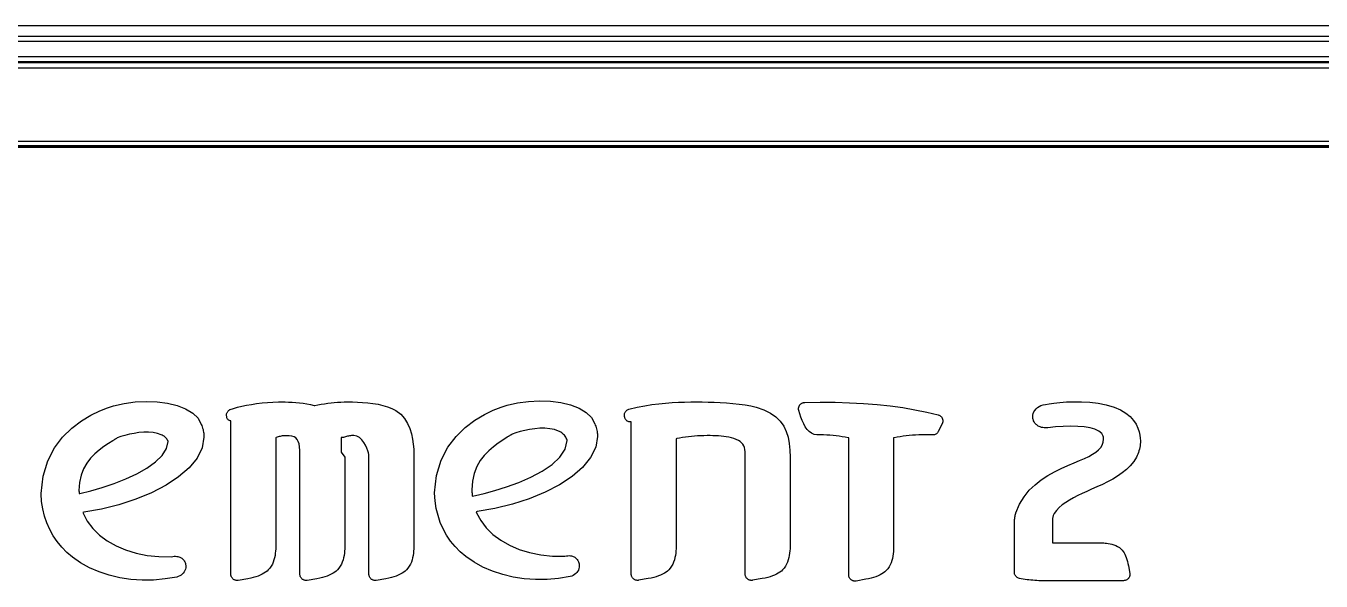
# Model space of a CAD drawing. Header units: inches. Extents: x 0.6 to 61.5, y 0.9 to 41.7.
# Drawn here: x 24.45 to 29.66, y 25.72 to 27.96 of the extents above; entities that cross this region are included whole.
import ezdxf

# ---------------------------------------------------------------- set-up
doc = ezdxf.new("R2010")
doc.units = ezdxf.units.IN
doc.header["$MEASUREMENT"] = 0
doc.layers.add('ARTWORK', color=2, linetype='Continuous')
doc.layers.add('OBJECT', color=7, linetype='Continuous')

msp = doc.modelspace()

# ---------------------------------------------------------------- linework, layer by layer
at = {"layer": 'ARTWORK'}
for points in [[(24.6788, 25.9969), (24.6749, 25.9964), (24.6764, 25.9928), (24.6764, 25.9928), (24.6934, 25.9607), (24.7155, 25.9313), (24.7424, 25.9049), (24.7736, 25.8816), (24.8088, 25.8616), (24.8476, 25.8451), (24.8896, 25.8322), (24.9345, 25.8232), (24.9818, 25.8182), (25.0313, 25.8175), (25.0313, 25.8175), (25.0376, 25.8189), (25.0434, 25.8196), (25.0488, 25.8197), (25.0537, 25.8193), (25.0581, 25.8185), (25.0621, 25.8174), (25.0656, 25.8161), (25.0687, 25.8146), (25.0713, 25.8131), (25.0735, 25.8117), (25.0735, 25.8117), (25.0764, 25.8093), (25.0791, 25.8067), (25.0815, 25.8039), (25.0836, 25.8008), (25.0854, 25.7976), (25.0869, 25.7942), (25.0881, 25.7907), (25.089, 25.787), (25.0895, 25.7833), (25.0897, 25.7794), (25.0897, 25.7794), (25.0892, 25.7732), (25.088, 25.7673), (25.0859, 25.7617), (25.083, 25.7564), (25.0795, 25.7516), (25.0753, 25.7472), (25.0705, 25.7434), (25.0652, 25.7402), (25.0594, 25.7377), (25.0531, 25.7359), (25.0531, 25.7359), (25.0065, 25.7281), (24.9599, 25.724), (24.9137, 25.7236), (24.8683, 25.7267), (24.8241, 25.7333), (24.7814, 25.7433), (24.7406, 25.7567), (24.7021, 25.7733), (24.6663, 25.7931), (24.6335, 25.816), (24.6335, 25.816), (24.6109, 25.8354), (24.5904, 25.8563), (24.5721, 25.8786), (24.556, 25.9023), (24.5421, 25.9274), (24.5305, 25.9538), (24.5212, 25.9813), (24.5142, 26.0101), (24.5095, 26.0399), (24.5072, 26.0708), (24.5072, 26.0725), (24.5072, 26.0725), (24.5153, 26.1429), (24.5339, 26.2039), (24.5608, 26.256), (24.5938, 26.2998), (24.6308, 26.336), (24.6695, 26.3652), (24.7079, 26.3881), (24.7437, 26.4053), (24.7747, 26.4175), (24.7989, 26.4252), (24.7989, 26.4252), (24.8412, 26.4351), (24.8853, 26.4412), (24.93, 26.4434), (24.974, 26.4418), (25.016, 26.4363), (25.0547, 26.427), (25.089, 26.4137), (25.1175, 26.3966), (25.1389, 26.3757), (25.1521, 26.3508), (25.1521, 26.3508), (25.1541, 26.3457), (25.1559, 26.3406), (25.1575, 26.3355), (25.1589, 26.3304), (25.1601, 26.3253), (25.1611, 26.3201), (25.1618, 26.3149), (25.1623, 26.3097), (25.1627, 26.3045), (25.1628, 26.2993), (25.1628, 26.2993), (25.1556, 26.256), (25.1353, 26.2146), (25.1032, 26.1754), (25.0609, 26.1389), (25.01, 26.1054), (24.9519, 26.0753), (24.8882, 26.0491), (24.8205, 26.027), (24.7501, 26.0095), (24.6788, 25.9969)], [(26.0072, 25.8514), (26.0071, 25.8497), (26.0071, 25.8497), (26.0064, 25.8407), (26.0055, 25.8316), (26.0042, 25.8226), (26.0024, 25.8136), (26.0001, 25.8048), (25.9972, 25.7962), (25.9935, 25.7878), (25.989, 25.7797), (25.9837, 25.7719), (25.9773, 25.7645), (25.9773, 25.7645), (25.9723, 25.7597), (25.9665, 25.7552), (25.9599, 25.751), (25.9527, 25.747), (25.9448, 25.7433), (25.9361, 25.7399), (25.9268, 25.7368), (25.9168, 25.734), (25.9061, 25.7315), (25.8947, 25.7293), (25.8563, 25.7224), (25.8563, 25.7224), (25.8541, 25.7221), (25.8519, 25.722), (25.8497, 25.7221), (25.8475, 25.7224), (25.8454, 25.7229), (25.8433, 25.7235), (25.8412, 25.7244), (25.8393, 25.7254), (25.8374, 25.7266), (25.8356, 25.7279), (25.8356, 25.7279), (25.834, 25.7294), (25.8325, 25.7311), (25.8312, 25.7328), (25.83, 25.7347), (25.829, 25.7366), (25.8282, 25.7386), (25.8275, 25.7407), (25.827, 25.7429), (25.8267, 25.7451), (25.8266, 25.7473), (25.8266, 26.2279), (25.8266, 26.2279), (25.8261, 26.2301), (25.8245, 26.236), (25.8218, 26.2447), (25.8179, 26.2553), (25.8127, 26.2668), (25.8061, 26.2783), (25.7982, 26.2889), (25.7888, 26.2976), (25.7778, 26.3035), (25.7652, 26.3057), (25.7652, 26.3057), (25.761, 26.3056), (25.7568, 26.3054), (25.7526, 26.305), (25.7485, 26.3045), (25.7444, 26.3038), (25.7404, 26.303), (25.7364, 26.302), (25.7324, 26.3009), (25.7285, 26.2996), (25.7246, 26.2982), (25.7155, 26.2975), (25.7155, 26.2395), (25.7294, 26.2189), (25.7294, 25.8514), (25.7294, 25.8497), (25.7294, 25.8497), (25.7287, 25.8406), (25.7277, 25.8316), (25.7264, 25.8225), (25.7246, 25.8136), (25.7223, 25.8047), (25.7194, 25.7961), (25.7157, 25.7877), (25.7113, 25.7796), (25.7059, 25.7719), (25.6996, 25.7645), (25.6996, 25.7645), (25.6945, 25.7597), (25.6887, 25.7552), (25.6822, 25.751), (25.675, 25.747), (25.6671, 25.7433), (25.6586, 25.74), (25.6493, 25.7369), (25.6394, 25.7341), (25.6287, 25.7316), (25.6174, 25.7294), (25.5785, 25.7224), (25.5785, 25.7224), (25.5763, 25.7221), (25.5741, 25.722), (25.5719, 25.7221), (25.5697, 25.7224), (25.5676, 25.7229), (25.5655, 25.7235), (25.5635, 25.7243), (25.5615, 25.7254), (25.5597, 25.7265), (25.5579, 25.7279), (25.5579, 25.7279), (25.5562, 25.7294), (25.5547, 25.731), (25.5534, 25.7328), (25.5522, 25.7346), (25.5512, 25.7366), (25.5504, 25.7386), (25.5497, 25.7407), (25.5492, 25.7428), (25.549, 25.745), (25.5489, 25.7473), (25.5488, 26.2283), (25.5488, 26.2283), (25.5485, 26.2455), (25.5473, 26.26), (25.5453, 26.2722), (25.5422, 26.2821), (25.5379, 26.29), (25.5322, 26.296), (25.5251, 26.3004), (25.5165, 26.3032), (25.506, 26.3048), (25.4937, 26.3053), (25.4937, 26.3053), (25.4896, 26.3052), (25.4854, 26.305), (25.4813, 26.3046), (25.4772, 26.3041), (25.4732, 26.3034), (25.4691, 26.3026), (25.4652, 26.3017), (25.4612, 26.3005), (25.4574, 26.2993), (25.4535, 26.2979), (25.4516, 26.2971), (25.4516, 25.8515), (25.4516, 25.8498), (25.4516, 25.8498), (25.4509, 25.8407), (25.4499, 25.8317), (25.4486, 25.8226), (25.4468, 25.8136), (25.4445, 25.8048), (25.4416, 25.7962), (25.4379, 25.7877), (25.4334, 25.7796), (25.4281, 25.7719), (25.4217, 25.7645), (25.4217, 25.7645), (25.4166, 25.7597), (25.4108, 25.7552), (25.4043, 25.7509), (25.3971, 25.747), (25.3892, 25.7433), (25.3807, 25.7399), (25.3714, 25.7368), (25.3614, 25.734), (25.3508, 25.7315), (25.3395, 25.7293), (25.3008, 25.7224), (25.3008, 25.7224), (25.2986, 25.7221), (25.2964, 25.722), (25.2942, 25.7221), (25.292, 25.7224), (25.2898, 25.7228), (25.2878, 25.7235), (25.2857, 25.7243), (25.2838, 25.7253), (25.2819, 25.7265), (25.2801, 25.7279), (25.2801, 25.7279), (25.2785, 25.7294), (25.277, 25.731), (25.2756, 25.7328), (25.2744, 25.7346), (25.2734, 25.7366), (25.2726, 25.7386), (25.2719, 25.7407), (25.2715, 25.7428), (25.2712, 25.745), (25.2711, 25.7473), (25.271, 26.3563), (25.2708, 26.3647), (25.2687, 26.3653), (25.2687, 26.3653), (25.265, 26.3666), (25.262, 26.3681), (25.2596, 26.3699), (25.2578, 26.3719), (25.2564, 26.3741), (25.2554, 26.3766), (25.2546, 26.3793), (25.2541, 26.3823), (25.2538, 26.3856), (25.2534, 26.3892), (25.2534, 26.3892), (25.2534, 26.3892), (25.2534, 26.3892), (25.2534, 26.3893), (25.2534, 26.3893), (25.2534, 26.3893), (25.2534, 26.3894), (25.2534, 26.3894), (25.2534, 26.3894), (25.2534, 26.3895), (25.2534, 26.3895), (25.2534, 26.3895), (25.2534, 26.39), (25.2535, 26.3905), (25.2535, 26.391), (25.2536, 26.3914), (25.2536, 26.3919), (25.2537, 26.3923), (25.2538, 26.3927), (25.2538, 26.3931), (25.2539, 26.3934), (25.254, 26.3937), (25.254, 26.3937), (25.2547, 26.3959), (25.2558, 26.3981), (25.2571, 26.4003), (25.2586, 26.4025), (25.2603, 26.4045), (25.262, 26.4064), (25.2637, 26.4081), (25.2654, 26.4094), (25.2669, 26.4104), (25.2682, 26.4111), (25.2682, 26.4111), (25.282, 26.4154), (25.2977, 26.4196), (25.3151, 26.4238), (25.3339, 26.4277), (25.3539, 26.4313), (25.3748, 26.4345), (25.3963, 26.4372), (25.4183, 26.4393), (25.4403, 26.4407), (25.4623, 26.4412), (25.4623, 26.4412), (25.4757, 26.4412), (25.4894, 26.4411), (25.5034, 26.4408), (25.5176, 26.4403), (25.5321, 26.4395), (25.5468, 26.4382), (25.5616, 26.4364), (25.5766, 26.434), (25.5916, 26.431), (25.6068, 26.4272), (25.6075, 26.427), (25.6082, 26.4271), (25.6082, 26.4271), (25.6214, 26.4297), (25.6346, 26.4321), (25.6478, 26.4342), (25.6609, 26.436), (25.6741, 26.4376), (25.6873, 26.4388), (25.7005, 26.4398), (25.7138, 26.4406), (25.7271, 26.441), (25.7405, 26.4412), (25.7405, 26.4412), (25.7602, 26.4411), (25.7805, 26.4406), (25.8013, 26.4396), (25.8222, 26.4379), (25.8429, 26.4354), (25.8632, 26.432), (25.8828, 26.4275), (25.9015, 26.4218), (25.9188, 26.4148), (25.9347, 26.4063), (25.9347, 26.4063), (25.9543, 26.3914), (25.9701, 26.374), (25.9823, 26.3547), (25.9915, 26.3341), (25.9981, 26.3129), (26.0025, 26.2916), (26.0052, 26.2709), (26.0066, 26.2514), (26.0071, 26.2337), (26.0072, 26.2184), (26.0072, 25.8514)], [(26.2621, 25.9993), (26.2582, 25.9988), (26.2597, 25.9952), (26.2597, 25.9952), (26.2767, 25.9631), (26.2989, 25.9337), (26.3257, 25.9073), (26.3569, 25.884), (26.3921, 25.864), (26.4309, 25.8475), (26.4729, 25.8346), (26.5178, 25.8256), (26.5652, 25.8206), (26.6146, 25.8199), (26.6146, 25.8199), (26.6209, 25.8213), (26.6267, 25.822), (26.6321, 25.8221), (26.637, 25.8217), (26.6414, 25.8209), (26.6454, 25.8198), (26.6489, 25.8185), (26.652, 25.817), (26.6546, 25.8155), (26.6568, 25.8141), (26.6568, 25.8141), (26.6597, 25.8117), (26.6624, 25.8091), (26.6648, 25.8063), (26.667, 25.8032), (26.6688, 25.8), (26.6703, 25.7966), (26.6715, 25.7931), (26.6723, 25.7894), (26.6728, 25.7857), (26.673, 25.7818), (26.673, 25.7818), (26.6726, 25.7756), (26.6713, 25.7697), (26.6692, 25.7641), (26.6663, 25.7588), (26.6628, 25.754), (26.6586, 25.7496), (26.6538, 25.7458), (26.6485, 25.7426), (26.6427, 25.7401), (26.6364, 25.7382), (26.6364, 25.7382), (26.5898, 25.7305), (26.5432, 25.7264), (26.4971, 25.726), (26.4517, 25.7291), (26.4074, 25.7357), (26.3647, 25.7457), (26.3239, 25.7591), (26.2854, 25.7757), (26.2496, 25.7955), (26.2168, 25.8184), (26.2168, 25.8184), (26.1942, 25.8378), (26.1737, 25.8587), (26.1554, 25.881), (26.1393, 25.9047), (26.1254, 25.9298), (26.1138, 25.9561), (26.1045, 25.9837), (26.0975, 26.0124), (26.0928, 26.0423), (26.0905, 26.0732), (26.0905, 26.0749), (26.0905, 26.0749), (26.0987, 26.1454), (26.1173, 26.2063), (26.1442, 26.2584), (26.1772, 26.3022), (26.2141, 26.3384), (26.2529, 26.3676), (26.2912, 26.3905), (26.327, 26.4077), (26.3581, 26.4199), (26.3822, 26.4277), (26.3822, 26.4277), (26.4245, 26.4375), (26.4686, 26.4436), (26.5133, 26.4458), (26.5573, 26.4442), (26.5993, 26.4387), (26.638, 26.4294), (26.6723, 26.4161), (26.7008, 26.399), (26.7222, 26.3781), (26.7354, 26.3532), (26.7354, 26.3532), (26.7374, 26.3481), (26.7392, 26.343), (26.7408, 26.3379), (26.7422, 26.3328), (26.7434, 26.3277), (26.7444, 26.3225), (26.7451, 26.3173), (26.7457, 26.3121), (26.746, 26.3069), (26.7461, 26.3017), (26.7461, 26.3017), (26.739, 26.2584), (26.7186, 26.217), (26.6865, 26.1778), (26.6442, 26.1413), (26.5933, 26.1078), (26.5352, 26.0778), (26.4715, 26.0515), (26.4038, 26.0294), (26.3334, 26.0119), (26.2621, 25.9993)], [(27.5211, 25.8518), (27.521, 25.8501), (27.521, 25.8501), (27.5203, 25.8411), (27.5194, 25.832), (27.5181, 25.8229), (27.5163, 25.814), (27.514, 25.8052), (27.5111, 25.7965), (27.5074, 25.7881), (27.5029, 25.78), (27.4976, 25.7722), (27.4912, 25.7648), (27.4912, 25.7648), (27.4861, 25.7601), (27.4804, 25.7555), (27.4739, 25.7513), (27.4667, 25.7474), (27.4588, 25.7437), (27.4502, 25.7403), (27.441, 25.7372), (27.431, 25.7344), (27.4204, 25.7319), (27.4091, 25.7297), (27.3702, 25.7228), (27.3702, 25.7228), (27.368, 25.7225), (27.3658, 25.7224), (27.3636, 25.7225), (27.3614, 25.7228), (27.3592, 25.7232), (27.3572, 25.7239), (27.3551, 25.7247), (27.3532, 25.7257), (27.3513, 25.7269), (27.3495, 25.7283), (27.3495, 25.7283), (27.3479, 25.7298), (27.3464, 25.7314), (27.3451, 25.7332), (27.3439, 25.735), (27.3429, 25.7369), (27.342, 25.739), (27.3414, 25.7411), (27.3409, 25.7432), (27.3406, 25.7454), (27.3405, 25.7476), (27.3405, 26.2289), (27.3405, 26.2289), (27.3402, 26.2396), (27.3391, 26.2491), (27.3373, 26.2573), (27.3346, 26.2646), (27.331, 26.2709), (27.3262, 26.2765), (27.3204, 26.2813), (27.3132, 26.2857), (27.3048, 26.2896), (27.2949, 26.2933), (27.2949, 26.2933), (27.2849, 26.2963), (27.2748, 26.2989), (27.2646, 26.3009), (27.2542, 26.3024), (27.2437, 26.3036), (27.233, 26.3044), (27.222, 26.3049), (27.2108, 26.3052), (27.1992, 26.3054), (27.1872, 26.3054), (27.1872, 26.3054), (27.1744, 26.3053), (27.1616, 26.3049), (27.149, 26.3043), (27.1365, 26.3035), (27.1242, 26.3024), (27.112, 26.3011), (27.1, 26.2996), (27.0882, 26.2978), (27.0766, 26.2958), (27.0651, 26.2936), (27.0627, 26.2931), (27.0627, 25.8519), (27.0627, 25.8502), (27.0627, 25.8502), (27.062, 25.8411), (27.061, 25.832), (27.0597, 25.8229), (27.0579, 25.814), (27.0556, 25.8051), (27.0527, 25.7965), (27.049, 25.7881), (27.0445, 25.78), (27.0392, 25.7722), (27.0328, 25.7648), (27.0328, 25.7648), (27.0277, 25.76), (27.022, 25.7555), (27.0155, 25.7513), (27.0083, 25.7473), (27.0004, 25.7436), (26.9918, 25.7403), (26.9825, 25.7372), (26.9725, 25.7344), (26.9619, 25.7319), (26.9506, 25.7296), (26.9119, 25.7227), (26.9119, 25.7227), (26.9097, 25.7224), (26.9075, 25.7223), (26.9053, 25.7224), (26.9031, 25.7227), (26.901, 25.7232), (26.8989, 25.7238), (26.8968, 25.7247), (26.8949, 25.7257), (26.893, 25.7269), (26.8912, 25.7282), (26.8912, 25.7282), (26.8896, 25.7297), (26.8881, 25.7314), (26.8867, 25.7331), (26.8856, 25.735), (26.8846, 25.7369), (26.8837, 25.7389), (26.8831, 25.741), (26.8826, 25.7432), (26.8823, 25.7454), (26.8822, 25.7476), (26.8821, 26.3612), (26.8724, 26.361), (26.8724, 26.361), (26.8698, 26.3619), (26.8674, 26.3631), (26.8653, 26.3644), (26.8632, 26.3661), (26.8614, 26.368), (26.8598, 26.3703), (26.8582, 26.3728), (26.8569, 26.3757), (26.8556, 26.3789), (26.8545, 26.3826), (26.8545, 26.3826), (26.8545, 26.3828), (26.8545, 26.383), (26.8544, 26.3833), (26.8544, 26.3837), (26.8544, 26.3841), (26.8544, 26.3845), (26.8544, 26.3849), (26.8544, 26.3853), (26.8544, 26.3857), (26.8544, 26.3862), (26.8544, 26.3862), (26.8544, 26.3862), (26.8544, 26.3863), (26.8544, 26.3865), (26.8544, 26.3866), (26.8544, 26.3868), (26.8544, 26.3869), (26.8544, 26.3871), (26.8544, 26.3872), (26.8544, 26.3873), (26.8544, 26.3873), (26.8544, 26.3873), (26.8546, 26.3909), (26.8553, 26.3943), (26.8564, 26.3975), (26.8578, 26.4005), (26.8597, 26.4033), (26.8618, 26.4058), (26.8642, 26.408), (26.8669, 26.4098), (26.8698, 26.4112), (26.8729, 26.4122), (26.8729, 26.4122), (26.9053, 26.4196), (26.9361, 26.4256), (26.9653, 26.4303), (26.9934, 26.434), (27.0204, 26.4367), (27.0465, 26.4386), (27.0719, 26.4399), (27.0969, 26.4406), (27.1216, 26.441), (27.1462, 26.4411), (27.1462, 26.4411), (27.1679, 26.4411), (27.1911, 26.4408), (27.2154, 26.4401), (27.2404, 26.4391), (27.2658, 26.4376), (27.2911, 26.4355), (27.3161, 26.4328), (27.3403, 26.4293), (27.3633, 26.4249), (27.3848, 26.4197), (27.3848, 26.4197), (27.4161, 26.409), (27.4424, 26.396), (27.4641, 26.3808), (27.4816, 26.3634), (27.4954, 26.344), (27.5057, 26.3227), (27.513, 26.2994), (27.5178, 26.2744), (27.5203, 26.2476), (27.5211, 26.2192), (27.5211, 25.8518)], [(28.1331, 26.3529), (28.117, 26.3216), (28.117, 26.3216), (28.1156, 26.3191), (28.1138, 26.3168), (28.1119, 26.3147), (28.1097, 26.3129), (28.1073, 26.3114), (28.1048, 26.3101), (28.1022, 26.3091), (28.0994, 26.3084), (28.0966, 26.3081), (28.0936, 26.3081), (28.0936, 26.3081), (28.0909, 26.3082), (28.0881, 26.3083), (28.0853, 26.3084), (28.0825, 26.3086), (28.0797, 26.3086), (28.0769, 26.3087), (28.0741, 26.3088), (28.0713, 26.3089), (28.0685, 26.3089), (28.0657, 26.3089), (28.0657, 26.3089), (28.0525, 26.3088), (28.0394, 26.3084), (28.0264, 26.3078), (28.0136, 26.307), (28.0009, 26.3059), (27.9884, 26.3045), (27.9761, 26.303), (27.9639, 26.3011), (27.9519, 26.2991), (27.9401, 26.2967), (27.9377, 26.2962), (27.9377, 25.8491), (27.9377, 25.8474), (27.9377, 25.8474), (27.937, 25.8383), (27.936, 25.8292), (27.9347, 25.8202), (27.9329, 25.8112), (27.9306, 25.8024), (27.9277, 25.7937), (27.924, 25.7853), (27.9195, 25.7772), (27.9142, 25.7694), (27.9078, 25.762), (27.9078, 25.762), (27.9027, 25.7572), (27.8969, 25.7527), (27.8904, 25.7484), (27.8832, 25.7445), (27.8753, 25.7408), (27.8667, 25.7374), (27.8575, 25.7343), (27.8475, 25.7315), (27.8369, 25.729), (27.8256, 25.7268), (27.7869, 25.7199), (27.7869, 25.7199), (27.7847, 25.7196), (27.7825, 25.7195), (27.7803, 25.7196), (27.7781, 25.7199), (27.7759, 25.7204), (27.7739, 25.721), (27.7718, 25.7219), (27.7699, 25.7229), (27.768, 25.724), (27.7662, 25.7254), (27.7662, 25.7254), (27.7646, 25.7269), (27.7631, 25.7285), (27.7617, 25.7303), (27.7606, 25.7322), (27.7596, 25.7341), (27.7587, 25.7361), (27.7581, 25.7382), (27.7576, 25.7404), (27.7573, 25.7426), (27.7572, 25.7448), (27.7572, 26.2962), (27.7548, 26.2967), (27.7548, 26.2967), (27.743, 26.2991), (27.731, 26.3011), (27.7188, 26.303), (27.7065, 26.3045), (27.694, 26.3059), (27.6813, 26.307), (27.6685, 26.3078), (27.6555, 26.3084), (27.6424, 26.3088), (27.6292, 26.3089), (27.6292, 26.3089), (27.6177, 26.3106), (27.6074, 26.3151), (27.5981, 26.3219), (27.5898, 26.3308), (27.5824, 26.3413), (27.5759, 26.3532), (27.5701, 26.3661), (27.565, 26.3796), (27.5604, 26.3934), (27.5563, 26.4071), (27.5563, 26.4071), (27.5562, 26.4078), (27.556, 26.4085), (27.5558, 26.4092), (27.5557, 26.4099), (27.5556, 26.4105), (27.5555, 26.4112), (27.5555, 26.4119), (27.5554, 26.4126), (27.5554, 26.4133), (27.5554, 26.414), (27.5554, 26.414), (27.5554, 26.4156), (27.5556, 26.4172), (27.5558, 26.4188), (27.5562, 26.4204), (27.5566, 26.4219), (27.5572, 26.4234), (27.5578, 26.4248), (27.5586, 26.4263), (27.5594, 26.4277), (27.5603, 26.429), (27.5603, 26.429), (27.5618, 26.4308), (27.5634, 26.4325), (27.5651, 26.434), (27.567, 26.4353), (27.569, 26.4364), (27.571, 26.4374), (27.5732, 26.4381), (27.5754, 26.4387), (27.5777, 26.4391), (27.58, 26.4393), (27.58, 26.4393), (27.6422, 26.4402), (27.7023, 26.4399), (27.7604, 26.4382), (27.8166, 26.4352), (27.871, 26.4309), (27.9235, 26.4252), (27.9744, 26.4182), (28.0235, 26.4098), (28.071, 26.4), (28.117, 26.3889), (28.117, 26.3889), (28.1192, 26.3882), (28.1213, 26.3874), (28.1233, 26.3863), (28.1252, 26.3851), (28.1269, 26.3837), (28.1286, 26.3822), (28.1301, 26.3806), (28.1314, 26.3788), (28.1326, 26.3768), (28.1336, 26.3748), (28.1336, 26.3748), (28.1341, 26.3738), (28.1344, 26.3728), (28.1348, 26.3718), (28.1351, 26.3708), (28.1353, 26.3697), (28.1355, 26.3687), (28.1357, 26.3677), (28.1358, 26.3666), (28.1358, 26.3655), (28.1359, 26.3645), (28.1359, 26.3645), (28.1358, 26.3633), (28.1357, 26.3621), (28.1356, 26.3609), (28.1354, 26.3597), (28.1351, 26.3585), (28.1348, 26.3574), (28.1345, 26.3562), (28.1341, 26.3551), (28.1336, 26.354), (28.1331, 26.3529)], [(28.9152, 26.2192), (28.9152, 26.2192), (28.9038, 26.2009), (28.8903, 26.1842), (28.8748, 26.169), (28.8577, 26.1552), (28.8391, 26.1424), (28.8194, 26.1306), (28.7989, 26.1197), (28.7777, 26.1093), (28.7561, 26.0993), (28.7344, 26.0896), (28.7344, 26.0896), (28.7155, 26.0811), (28.697, 26.0726), (28.679, 26.064), (28.6618, 26.0552), (28.6455, 26.046), (28.6303, 26.0364), (28.6164, 26.0262), (28.6039, 26.0154), (28.593, 26.0038), (28.584, 25.9913), (28.584, 25.9913), (28.5826, 25.9889), (28.5813, 25.9864), (28.5802, 25.9838), (28.5792, 25.9811), (28.5784, 25.9784), (28.5778, 25.9757), (28.5773, 25.9729), (28.5769, 25.9701), (28.5767, 25.9673), (28.5766, 25.9644), (28.5766, 25.8741), (28.5797, 25.8741), (28.5797, 25.8741), (28.6324, 25.874), (28.675, 25.874), (28.7086, 25.8739), (28.7344, 25.8738), (28.7532, 25.8737), (28.7664, 25.8736), (28.775, 25.8735), (28.78, 25.8734), (28.7825, 25.8733), (28.7838, 25.8732), (28.7838, 25.8732), (28.7888, 25.8729), (28.7948, 25.8724), (28.8014, 25.8716), (28.8085, 25.8703), (28.816, 25.8686), (28.8238, 25.8663), (28.8316, 25.8632), (28.8392, 25.8592), (28.8467, 25.8543), (28.8537, 25.8484), (28.8537, 25.8484), (28.8577, 25.8441), (28.8614, 25.8394), (28.8649, 25.834), (28.8682, 25.8281), (28.8712, 25.8216), (28.874, 25.8146), (28.8766, 25.8071), (28.8788, 25.7989), (28.8809, 25.7903), (28.8827, 25.7811), (28.888, 25.7508), (28.888, 25.7508), (28.8881, 25.7504), (28.8882, 25.7499), (28.8882, 25.7495), (28.8883, 25.7491), (28.8883, 25.7486), (28.8884, 25.7482), (28.8884, 25.7477), (28.8884, 25.7473), (28.8884, 25.7469), (28.8884, 25.7464), (28.8884, 25.7464), (28.8884, 25.7447), (28.8882, 25.7429), (28.8879, 25.7412), (28.8875, 25.7395), (28.8869, 25.7379), (28.8863, 25.7362), (28.8855, 25.7347), (28.8846, 25.7331), (28.8836, 25.7317), (28.8826, 25.7303), (28.8826, 25.7303), (28.8811, 25.7287), (28.8794, 25.7272), (28.8777, 25.7258), (28.8759, 25.7247), (28.8739, 25.7237), (28.8719, 25.7228), (28.8698, 25.7222), (28.8677, 25.7217), (28.8655, 25.7214), (28.8633, 25.7213), (28.5221, 25.7213), (28.5221, 25.7213), (28.5141, 25.7216), (28.5061, 25.7221), (28.4982, 25.7227), (28.4903, 25.7234), (28.4825, 25.7242), (28.4747, 25.7252), (28.467, 25.7263), (28.4593, 25.7275), (28.4517, 25.7289), (28.4442, 25.7304), (28.4442, 25.7304), (28.4408, 25.7313), (28.4376, 25.7327), (28.4346, 25.7345), (28.432, 25.7366), (28.4296, 25.7391), (28.4276, 25.7418), (28.426, 25.7448), (28.4248, 25.748), (28.4241, 25.7514), (28.4239, 25.755), (28.4239, 25.9497), (28.4239, 25.9497), (28.4239, 25.9542), (28.4241, 25.9588), (28.4244, 25.9633), (28.4248, 25.9678), (28.4253, 25.9722), (28.4259, 25.9766), (28.4267, 25.9808), (28.4275, 25.985), (28.4285, 25.9891), (28.4296, 25.9931), (28.4301, 25.9946), (28.4301, 25.9946), (28.4449, 26.0289), (28.463, 26.059), (28.4839, 26.0852), (28.5069, 26.1079), (28.5318, 26.1277), (28.5578, 26.1449), (28.5846, 26.1599), (28.6117, 26.1731), (28.6385, 26.185), (28.6645, 26.196), (28.6645, 26.196), (28.6861, 26.2051), (28.7056, 26.2137), (28.7231, 26.2221), (28.7384, 26.2304), (28.7515, 26.2389), (28.7624, 26.2478), (28.771, 26.2574), (28.7772, 26.2677), (28.7809, 26.2792), (28.7822, 26.2919), (28.7822, 26.2919), (28.7822, 26.293), (28.7822, 26.2941), (28.7821, 26.2952), (28.7821, 26.2963), (28.782, 26.2975), (28.7819, 26.2987), (28.7818, 26.2998), (28.7817, 26.301), (28.7815, 26.3022), (28.7814, 26.3034), (28.7814, 26.3034), (28.7754, 26.3146), (28.7641, 26.3239), (28.7481, 26.3313), (28.7281, 26.3369), (28.7046, 26.3407), (28.6785, 26.3429), (28.6501, 26.3436), (28.6203, 26.3427), (28.5896, 26.3404), (28.5587, 26.3368), (28.5569, 26.3367), (28.5569, 26.3367), (28.55, 26.3365), (28.5437, 26.3368), (28.5379, 26.3376), (28.5327, 26.3388), (28.528, 26.3403), (28.5237, 26.3421), (28.52, 26.3441), (28.5167, 26.3462), (28.5138, 26.3484), (28.5113, 26.3506), (28.5113, 26.3506), (28.5088, 26.3531), (28.5065, 26.3558), (28.5045, 26.3586), (28.5028, 26.3615), (28.5013, 26.3646), (28.5, 26.3678), (28.4991, 26.3711), (28.4984, 26.3745), (28.4979, 26.3779), (28.4978, 26.3814), (28.4978, 26.3814), (28.4983, 26.388), (28.4999, 26.3945), (28.5025, 26.4009), (28.5061, 26.4071), (28.5108, 26.4129), (28.5165, 26.4182), (28.5231, 26.4228), (28.5308, 26.4266), (28.5394, 26.4295), (28.549, 26.4313), (28.549, 26.4313), (28.5633, 26.4336), (28.5826, 26.4363), (28.6061, 26.4389), (28.633, 26.441), (28.6626, 26.4422), (28.6942, 26.4421), (28.727, 26.4402), (28.7603, 26.4362), (28.7932, 26.4297), (28.8252, 26.4202), (28.8252, 26.4202), (28.8513, 26.4092), (28.8728, 26.3963), (28.8901, 26.382), (28.9036, 26.3668), (28.9138, 26.3512), (28.9211, 26.3357), (28.9261, 26.3208), (28.929, 26.307), (28.9305, 26.2948), (28.9309, 26.2847), (28.9309, 26.2847), (28.9307, 26.2778), (28.9302, 26.2709), (28.9294, 26.264), (28.9283, 26.2572), (28.9268, 26.2505), (28.9251, 26.2439), (28.923, 26.2375), (28.9207, 26.2312), (28.9181, 26.2251), (28.9152, 26.2192)], [(24.9912, 26.3092), (24.9912, 26.3092), (24.9756, 26.3147), (24.9583, 26.318), (24.9398, 26.3194), (24.9205, 26.3192), (24.9009, 26.3175), (24.8814, 26.3147), (24.8625, 26.3109), (24.8447, 26.3064), (24.8283, 26.3015), (24.8138, 26.2963), (24.8138, 26.2963), (24.8121, 26.2953), (24.8104, 26.2942), (24.8087, 26.293), (24.8069, 26.2919), (24.8052, 26.2908), (24.8034, 26.2897), (24.8015, 26.2885), (24.7997, 26.2873), (24.7978, 26.2862), (24.7959, 26.285), (24.7959, 26.285), (24.7781, 26.2737), (24.7597, 26.2614), (24.7412, 26.2476), (24.7232, 26.232), (24.7064, 26.2144), (24.6913, 26.1944), (24.6785, 26.1716), (24.6686, 26.1458), (24.6622, 26.1167), (24.6599, 26.0839), (24.6599, 26.0839), (24.6599, 26.083), (24.6599, 26.0822), (24.6599, 26.0814), (24.66, 26.0806), (24.66, 26.0797), (24.66, 26.0789), (24.66, 26.0781), (24.66, 26.0772), (24.66, 26.0764), (24.6601, 26.0755), (24.6602, 26.072), (24.6637, 26.0727), (24.6637, 26.0727), (24.707, 26.0831), (24.7533, 26.0964), (24.8009, 26.1125), (24.8479, 26.131), (24.8926, 26.1519), (24.9332, 26.1748), (24.9679, 26.1995), (24.9949, 26.2257), (25.0124, 26.2533), (25.0187, 26.282), (25.0187, 26.282), (25.017, 26.2856), (25.0152, 26.289), (25.013, 26.2922), (25.0107, 26.2952), (25.0081, 26.298), (25.0052, 26.3006), (25.0021, 26.303), (24.9987, 26.3052), (24.9951, 26.3073), (24.9912, 26.3092), (24.9912, 26.3092)], [(26.2557, 26.064), (26.2557, 26.064), (26.2909, 26.0722), (26.3333, 26.0839), (26.3804, 26.0989), (26.4295, 26.1171), (26.4781, 26.1384), (26.5237, 26.1626), (26.5636, 26.1896), (26.5953, 26.2192), (26.6162, 26.2513), (26.6237, 26.2858), (26.6237, 26.2889), (26.6226, 26.2916), (26.6226, 26.2916), (26.6207, 26.2957), (26.6184, 26.2997), (26.6158, 26.3034), (26.6129, 26.307), (26.6097, 26.3103), (26.6062, 26.3134), (26.6024, 26.3164), (26.5983, 26.3191), (26.5939, 26.3216), (26.5892, 26.3239), (26.5892, 26.3239), (26.5726, 26.3298), (26.5542, 26.3334), (26.5347, 26.335), (26.5143, 26.3349), (26.4937, 26.3332), (26.4733, 26.3303), (26.4534, 26.3264), (26.4347, 26.3218), (26.4176, 26.3167), (26.4025, 26.3113), (26.401, 26.3107), (26.4002, 26.3102), (26.4002, 26.3102), (26.3986, 26.3091), (26.397, 26.308), (26.3953, 26.3069), (26.3936, 26.3059), (26.3918, 26.3048), (26.3901, 26.3036), (26.3883, 26.3025), (26.3865, 26.3014), (26.3846, 26.3002), (26.3828, 26.299), (26.3828, 26.299), (26.3651, 26.2878), (26.3463, 26.2752), (26.3272, 26.2609), (26.3084, 26.2446), (26.2907, 26.226), (26.2746, 26.2048), (26.2609, 26.1807), (26.2503, 26.1533), (26.2434, 26.1224), (26.241, 26.0877), (26.241, 26.0877), (26.241, 26.0864), (26.241, 26.0852), (26.241, 26.084), (26.241, 26.0827), (26.2411, 26.0815), (26.2411, 26.0802), (26.2411, 26.079), (26.2412, 26.0777), (26.2412, 26.0765), (26.2413, 26.0752), (26.2419, 26.0611), (26.2557, 26.064)]]:
    msp.add_lwpolyline(points, dxfattribs=at)
at = {"layer": 'OBJECT'}
for p, q in [((34.1582, 27.9558), (1.3042, 27.9558)), ((34.1582, 27.9556), (1.3042, 27.9556)), ((1.3042, 27.915), (34.1582, 27.915)), ((34.1582, 27.8924), (1.3042, 27.8924)), ((1.3042, 27.833), (34.1582, 27.833)), ((34.1582, 27.8104), (1.3042, 27.8104)), ((1.3042, 27.8078), (34.1582, 27.8078)), ((34.1582, 27.7852), (1.3042, 27.7852)), ((1.3042, 27.4911), (34.1582, 27.4911)), ((1.3042, 27.4738), (34.1582, 27.4738)), ((34.1572, 27.4671), (1.3112, 27.4671)), ((34.1572, 27.466), (1.3112, 27.466))]:
    msp.add_line(p, q, dxfattribs=at)

doc.saveas('drawing.dxf')
